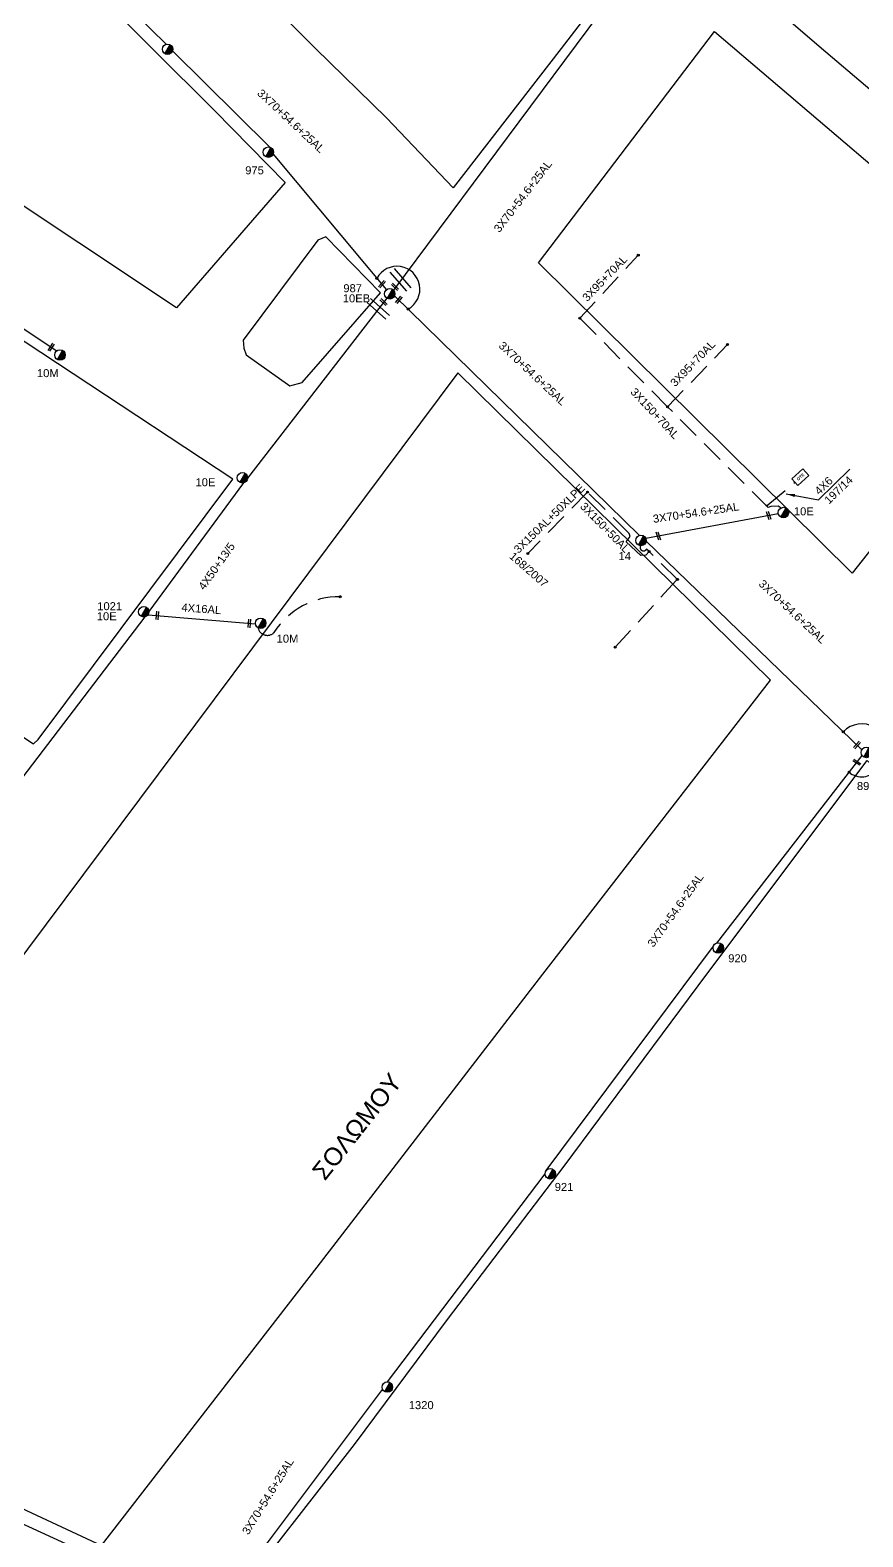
# Model space of a CAD drawing. Header units: millimetres. Extents: x 926 to 2032, y 728 to 1260.
# Drawn here: x 1345.5 to 1439.2, y 891.5 to 1060.9 of the extents above; entities that cross this region are included whole.
import ezdxf

# ---------------------------------------------------------------- set-up
doc = ezdxf.new("R2010")
doc.units = ezdxf.units.MM
doc.linetypes.add('DASHED', pattern=[19.05, 12.7, -6.35])
for name, color, linetype in [('Pillar OTE', 7, 'Continuous'), ('Άγνωστα', 7, 'Continuous'), ('Γυμνά εναέρια ΧΤ (3Φ)   4x16AL', 7, 'Continuous'), ('Γυμνά εναέρια ΧΤ και ΦΟΠ (3Φ)   4x50+16AL', 7, 'Continuous'), ('Εναέρια παροχή ΧΤ 4x16', 7, 'SYN_LINE'), ('Επιγραφές - Σχήματα', 7, 'Continuous'), ('Καλώδια ΧΤ   3x150+50AL', 7, 'DASHED'), ('Καλώδια ΧΤ   3x150+50CU', 7, 'DASHED'), ('Καλώδια ΧΤ   3x150AL+50XLPE', 7, 'DASHED'), ('Μηχανική τομή', 7, 'Continuous'), ('Στύλος ΦΜ', 7, 'Continuous'), ('Στύλος ΦΜ @ 1', 7, 'Continuous'), ('Συνδέσεις', 7, 'Continuous'), ('Συνεστραμμένα ΧΤ   3x70+54.6+25 AL', 7, 'SYN_LINE'), ('Τομή', 7, 'Continuous'), ('Υπόβαθρο ΔΕΗ', 7, 'Continuous'), ('Υπόγεια καλώδια Δικτύου ΧΤ και Παρ. ΧΤ - 3X150+70 AL', 7, 'DASHED'), ('Υπόγεια καλώδια Παροχών ΧΤ   4x6', 7, 'DASHED')]:
    doc.layers.add(name, color=color, linetype=linetype)
doc.styles.get("Standard").update_dxf_attribs({"font": 'arial.ttf'})
doc.linetypes.add('SYN_LINE', pattern='A,0.5,-0.0001,["/\\/\\/\\/",Standard,S=0.1,R=0,X=0,Y=-0.05],-0.25', length=0.7501)
doc.dimstyles.new('ISO-25', dxfattribs={"dimtxt": 2.5, "dimasz": 2.5, "dimexe": 1.25, "dimexo": 0.625, "dimtad": 1, "dimtxsty": 'Standard', "dimcen": 2.5, "dimadec": 0, "dimazin": 0, "dimtfac": 1, "dimtmove": 0, "dimatfit": 3, "dimfxl": 1, "dimarcsym": 0})

# ---------------------------------------------------------------- blocks, each defined once
blk = doc.blocks.new('ΥΠΑΡΧΩΝ ΤΣΙΜΕΝΤΕΝΙΟΣ ΣΤΥΛΟΣ')
at = {"layer": 'Στύλος ΦΜ'}
blk.add_hatch(color=256, dxfattribs=at).paths.add_polyline_path([(-1.29, -2.28, 0.574793), (2.62, 0, 0.268822), (1.3, 2.27)])
blk.add_line((-1.29, -2.28), (1.3, 2.27), dxfattribs=at)
blk.add_circle((0, 0), 2.62, dxfattribs=at)
at = {"layer": 'Στύλος ΦΜ', "flags": 4}
for tag, p in [('ΑΡΙΘΜΟΣ', (-4.68, 8.05)), ('ΤΥΠΟΣ', (-4.91, 3.03))]:
    blk.add_attdef(tag, p, '', height=4, dxfattribs=at)
blk = doc.blocks.new('ΜΗΧΑΝΙΚΗ ΤΟΜΗ')
at = {"layer": 'Μηχανική τομή', "ltscale": 40}
for p, q in [((-1.89, 0.78), (1.89, 0.78)), ((1.89, 0), (-1.89, 0))]:
    blk.add_line(p, q, dxfattribs=at)
blk = doc.blocks.new('ΤΟΜΗ')
at = {"layer": 'Τομή', "ltscale": 40}
for p, q in [((-5.68, 0), (5.68, 0)), ((5.68, -2.33), (-5.68, -2.33))]:
    blk.add_line(p, q, dxfattribs=at)
blk = doc.blocks.new('_ΣΥΝΔΕΣΗ')
at = {"layer": 'Συνδέσεις', "linetype": 'SYN_LINE', "ltscale": 40}
blk.add_hatch(color=256, dxfattribs=at).paths.add_polyline_path([(0.5, -0.01, 1), (-0.5, -0.01, 1)])
at = {"layer": 'Συνδέσεις'}
blk.add_circle((0, -0.01), 0.5, dxfattribs=at)
blk = doc.blocks.new('PILLAR ΟΤΕ')
at = {"layer": 'Pillar OTE', "ltscale": 40}
blk.add_lwpolyline([(-3.31, 2.02), (3.39, 2.02), (3.39, -1.99), (-3.31, -1.99)], close=True, dxfattribs=at)
at = {"layer": 'Pillar OTE', "insert": (-1.81, 0.71), "char_height": 1.3575, "width": 109.961, "attachment_point": 1}
blk.add_mtext('{\\fArial|b1|i0|c161|p34;OTE}', dxfattribs=at)

msp = doc.modelspace()

# ---------------------------------------------------------------- hatches: boundary and pattern name
at = {"layer": 'Καλώδια ΧΤ   3x150+50CU'}
h = msp.add_hatch(color=0, dxfattribs=at)
h.dxf.hatch_style = 1
h.paths.add_polyline_path([(1428.46, 1007.55), (1428.26, 1007.48), (1428.26, 1007.47), (1428.39, 1007.35)])

# ---------------------------------------------------------------- linework, layer by layer
at = {"layer": 'Pillar OTE', "ltscale": 40}
msp.add_lwpolyline([(1428.26, 1007.48), (1428.46, 1007.55), (1428.39, 1007.35), (1428.26, 1007.48)], dxfattribs=at)
at = {"layer": 'Άγνωστα', "color": 6, "linetype": 'DASHED', "ltscale": 0.2}
for points in [[(1407.34, 1028.53), (1413.91, 1035.62)], [(1417.2, 1018.57), (1423.94, 1025.57)]]:
    msp.add_lwpolyline(points, dxfattribs=at)
at = {"layer": 'Άγνωστα', "color": 2}
for points in [[(1385.63, 1030.79), (1369.98, 1010.54)], [(1369.52, 1010.02), (1358.89, 995.54)], [(1358.42, 994.95), (1341.17, 972.39)]]:
    msp.add_lwpolyline(points, dxfattribs=at)
at = {"layer": 'Άγνωστα', "color": 6, "linetype": 'DASHED', "ltscale": 0.2}
msp.add_lwpolyline([(1411.32, 991.53), (1418.3, 999.17), (1415.13, 1002.3), (1414.83, 1002.55, -0.986561), (1414.16, 1002.95, 4.358994)], format="xyb", dxfattribs=at)
at = {"layer": 'Άγνωστα'}
for centre, radius, start, end in [((1386.78, 1031.81), 2.57, 299.259, 151.9709), ((1439.02, 980.13), 2.79, 339.7346, 137.5294), ((1439.03, 979.15), 2.19, 229.3866, 322.6851)]:
    msp.add_arc(centre, radius, start, end, dxfattribs=at)
at = {"layer": 'Άγνωστα', "color": 2, "linetype": 'DASHED', "ltscale": 0.2}
for centre, radius, start, end in [((1380.28, 988.52), 8.7, 89.2513, 147.4615), ((1372.19, 993.92), 1.05, 191.3389, 316.3645)]:
    msp.add_arc(centre, radius, start, end, dxfattribs=at)
at = {"layer": 'Γυμνά εναέρια ΧΤ (3Φ)   4x16AL', "color": 2}
msp.add_lwpolyline([(1358.79, 995.19), (1370.86, 994.15)], dxfattribs=at)
at = {"layer": 'Γυμνά εναέρια ΧΤ και ΦΟΠ (3Φ)   4x50+16AL', "color": 30}
msp.add_lwpolyline([(1335.58, 897.12), (1366.16, 883.11)], dxfattribs=at)
at = {"layer": 'Καλώδια ΧΤ   3x150+50AL', "color": 6, "ltscale": 0.2}
msp.add_lwpolyline([(1415.13, 1002.3), (1414.76, 1001.9), (1414.21, 1001.85), (1412.53, 1003.37), (1412.99, 1004), (1412.9, 1004.34), (1408.19, 1008.98)], dxfattribs=at)
at = {"layer": 'Καλώδια ΧΤ   3x150AL+50XLPE', "color": 6, "ltscale": 0.2}
msp.add_lwpolyline([(1408.19, 1008.98), (1401.49, 1002.07)], dxfattribs=at)
at = {"layer": 'Συνεστραμμένα ΧΤ   3x70+54.6+25 AL', "color": 6, "ltscale": 20}
for points in [[(1348.89, 1071.06), (1360.82, 1059.34)], [(1361.54, 1058.61), (1372.47, 1047.77)], [(1372.86, 1047), (1385.59, 1031.73)], [(1414.05, 1004.11), (1386.51, 1031.07)], [(1414.74, 1003.79), (1429.65, 1006.56)], [(1439.04, 980.01), (1414.79, 1003.45)]]:
    msp.add_lwpolyline(points, dxfattribs=at)
at = {"layer": 'Συνεστραμμένα ΧΤ   3x70+54.6+25 AL', "color": 85, "ltscale": 15}
msp.add_lwpolyline([(1412.04, 1066.21), (1386.38, 1031.69)], dxfattribs=at)
at = {"layer": 'Συνεστραμμένα ΧΤ   3x70+54.6+25 AL', "color": 27, "ltscale": 20}
msp.add_lwpolyline([(1330.06, 1037.14), (1348.51, 1024.85)], dxfattribs=at)
at = {"layer": 'Συνεστραμμένα ΧΤ   3x70+54.6+25 AL', "color": 62, "ltscale": 20}
for points in [[(1439.06, 979.37), (1422.69, 958.27)], [(1403.55, 932.7), (1422.35, 957.93)], [(1385.69, 908.92), (1403.42, 932.32)], [(1366.69, 883.45), (1385.16, 908.07)]]:
    msp.add_lwpolyline(points, dxfattribs=at)
at = {"layer": 'Υπόβαθρο ΔΕΗ'}
for points in [[(1484.97, 1058.85), (1464.64, 1033.32), (1434.52, 1058.85), (1426.55, 1065.73), (1487.67, 1145.63), (1527.92, 1112.66)], [(1359.25, 1058.85), (1366.3, 1051.87), (1374.19, 1043.8), (1361.98, 1029.7), (1318.12, 1058.85), (1312.17, 1062.51), (1328.95, 1089.22)], [(1422.47, 1060.78), (1422.47, 1060.78), (1422.47, 1060.78), (1460.5, 1028.39), (1437.97, 999.87), (1402.68, 1034.78)], [(1403.18, 954.76), (1428.77, 987.82), (1393.62, 1022.38), (1343.12, 954.76), (1323.86, 928.68), (1310.46, 910.87), (1345.13, 894.44), (1353.56, 890.53), (1377.79, 921.81)], [(1465.95, 954.76), (1480.85, 941.15), (1461.7, 915.84), (1445.5, 894.5), (1418.4, 859.08), (1379.54, 877.85), (1367.57, 883.35), (1381.98, 901.88), (1392.47, 915.93), (1405.58, 933.16), (1421.6, 954.76), (1439.65, 978.78)]]:
    msp.add_lwpolyline(points, close=True, dxfattribs=at)
for points in [[(1411.33, 1066.85), (1405.22, 1058.85), (1393.09, 1043.2), (1385.6, 1051.08), (1377.63, 1058.85), (1336, 1100.74), (1361.12, 1140.28), (1428.08, 1088.77), (1411.7, 1067.34)], [(1285.64, 1020.45), (1345.91, 980.67), (1346.44, 981.17), (1368.3, 1010.43), (1332.39, 1034.14), (1305.33, 1052.29), (1285.64, 1020.45)], [(1378.78, 1037.67), (1377.89, 1037.32), (1369.49, 1026.07), (1369.54, 1025.17), (1369.81, 1024.42), (1374.72, 1020.95), (1376.12, 1021.3), (1384.94, 1031.38), (1378.78, 1037.67)], [(1434.17, 1008.11), (1437.7, 1011.55)]]:
    msp.add_lwpolyline(points, dxfattribs=at)
at = {"layer": 'Υπόγεια καλώδια Δικτύου ΧΤ και Παρ. ΧΤ - 3X150+70 AL', "color": 6, "ltscale": 0.2}
msp.add_lwpolyline([(1429.92, 1007.18), (1429.68, 1007.41), (1428.82, 1007.35), (1428.5, 1007.24), (1417.2, 1018.57), (1407.34, 1028.53)], dxfattribs=at)
at = {"layer": 'Υπόγεια καλώδια Παροχών ΧΤ   4x6', "color": 6, "linetype": 'DASHED', "ltscale": 0.2}
msp.add_lwpolyline([(1428.46, 1007.55), (1431.54, 1010.09)], dxfattribs=at)

# ---------------------------------------------------------------- block references
at = {"layer": 'Pillar OTE', "xscale": 0.25, "yscale": 0.25, "zscale": 0.25, "rotation": 42.17497600959304}
msp.add_blockref('PILLAR ΟΤΕ', (1432.12, 1010.66), dxfattribs=at)
at = {"layer": 'Μηχανική τομή'}
for p, xscale, yscale, zscale, rotation in [((1385.01, 1032.43), 0.249999999999277, 0.249999999999277, 0.249999999999277, 228.1748730879662), ((1386.62, 1032.13), 0.2499999999993456, 0.2499999999993456, 0.2499999999993456, 135.6706120177394), ((1385.32, 1030.42), 0.2499999999993456, 0.2499999999993456, 0.2499999999993456, 135.6706120177394), ((1386.91, 1030.67), 0.249999999999277, 0.249999999999277, 0.249999999999277, 228.1748730879662), ((1347.97, 1025.21), 0.2499999999995759, 0.2499999999995759, 0.2499999999995759, 57.12468355277927), ((1428.65, 1006.38), 0.2499999999993766, 0.2499999999993766, 0.2499999999993766, 107.5935527491916), ((1416.26, 1004.07), 0.2499999999993766, 0.2499999999993766, 0.2499999999993766, 107.5935527491916), ((1359.73, 995.11), 0.2499999999992718, 0.2499999999992718, 0.2499999999992718, 265.4350339892104), ((1370.07, 994.22), 0.2499999999992718, 0.2499999999992718, 0.2499999999992718, 265.4350339892104), ((1438.43, 980.6), 0.249999999999277, 0.249999999999277, 0.249999999999277, 228.1748730879662), ((1438.53, 978.68), 0.2499999999993602, 0.2499999999993602, 0.2499999999993602, 148.0891325314934)]:
    msp.add_blockref('ΜΗΧΑΝΙΚΗ ΤΟΜΗ', p, dxfattribs=dict(at, xscale=xscale, yscale=yscale, zscale=zscale, rotation=rotation))
at = {"layer": 'Στύλος ΦΜ @ 1', "ltscale": 40, "xscale": 0.2249999999999091, "yscale": 0.2249999999999091, "zscale": 0.2249999999999091}
msp.add_blockref('ΥΠΑΡΧΩΝ ΤΣΙΜΕΝΤΕΝΙΟΣ ΣΤΥΛΟΣ', (1360.98, 1058.78), dxfattribs=at)
at = {"layer": 'Στύλος ΦΜ @ 1', "ltscale": 40}
ref = msp.add_blockref('ΥΠΑΡΧΩΝ ΤΣΙΜΕΝΤΕΝΙΟΣ ΣΤΥΛΟΣ', (1372.31, 1047.21), dxfattribs=dict(at, xscale=0.2249999999999091, yscale=0.2249999999999091, zscale=0.2249999999999091))
ref.add_attrib('ΤΥΠΟΣ', '975', (1369.71, 1044.72), dxfattribs={"layer": 'Στύλος ΦΜ', "height": 0.9, "flags": 4})
ref = msp.add_blockref('ΥΠΑΡΧΩΝ ΤΣΙΜΕΝΤΕΝΙΟΣ ΣΤΥΛΟΣ', (1385.96, 1031.28), dxfattribs=dict(at, xscale=0.2249999999999091, yscale=0.2249999999999091, zscale=0.2249999999999091))
ref.add_attrib('ΤΥΠΟΣ', '10EB', (1380.68, 1030.32), dxfattribs={"layer": 'Στύλος ΦΜ', "height": 0.9, "flags": 4})
ref.add_attrib('ΑΡΙΘΜΟΣ', '987', (1380.74, 1031.46), dxfattribs={"layer": 'Στύλος ΦΜ', "height": 0.9, "flags": 4})
ref = msp.add_blockref('ΥΠΑΡΧΩΝ ΤΣΙΜΕΝΤΕΝΙΟΣ ΣΤΥΛΟΣ', (1348.88, 1024.4), dxfattribs=dict(at, xscale=0.2249999999999091, yscale=0.2249999999999091, zscale=0.2249999999999091))
ref.add_attrib('ΤΥΠΟΣ', '10M', (1346.29, 1021.91), dxfattribs={"layer": 'Στύλος ΦΜ', "height": 0.9, "flags": 4})
ref = msp.add_blockref('ΥΠΑΡΧΩΝ ΤΣΙΜΕΝΤΕΝΙΟΣ ΣΤΥΛΟΣ', (1369.4, 1010.59), dxfattribs=dict(at, xscale=0.2249999999999091, yscale=0.2249999999999091, zscale=0.2249999999999091))
ref.add_attrib('ΤΥΠΟΣ', '10E', (1364.12, 1009.64), dxfattribs={"layer": 'Στύλος ΦΜ', "height": 0.9, "flags": 4})
ref = msp.add_blockref('ΥΠΑΡΧΩΝ ΤΣΙΜΕΝΤΕΝΙΟΣ ΣΤΥΛΟΣ', (1430.23, 1006.68), dxfattribs=dict(at, xscale=0.2249999999999091, yscale=0.2249999999999091, zscale=0.2249999999999091))
ref.add_attrib('ΤΥΠΟΣ', '10E', (1431.4, 1006.37), dxfattribs={"layer": 'Στύλος ΦΜ', "height": 0.9, "flags": 4})
ref = msp.add_blockref('ΥΠΑΡΧΩΝ ΤΣΙΜΕΝΤΕΝΙΟΣ ΣΤΥΛΟΣ', (1414.21, 1003.54), dxfattribs=dict(at, xscale=0.2249999999999091, yscale=0.2249999999999091, zscale=0.2249999999999091))
ref.add_attrib('ΤΥΠΟΣ', '14', (1411.68, 1001.34), dxfattribs={"layer": 'Στύλος ΦΜ', "height": 0.9, "flags": 4})
ref = msp.add_blockref('ΥΠΑΡΧΩΝ ΤΣΙΜΕΝΤΕΝΙΟΣ ΣΤΥΛΟΣ', (1358.3, 995.52), dxfattribs=dict(at, xscale=0.2249999999999091, yscale=0.2249999999999091, zscale=0.2249999999999091))
ref.add_attrib('ΤΥΠΟΣ', '10E', (1353.02, 994.57), dxfattribs={"layer": 'Στύλος ΦΜ', "height": 0.9, "flags": 4})
ref.add_attrib('ΑΡΙΘΜΟΣ', '1021', (1353.07, 995.7), dxfattribs={"layer": 'Στύλος ΦΜ', "height": 0.9, "flags": 4})
ref = msp.add_blockref('ΥΠΑΡΧΩΝ ΤΣΙΜΕΝΤΕΝΙΟΣ ΣΤΥΛΟΣ', (1371.45, 994.23), dxfattribs=dict(at, xscale=0.2249999999999091, yscale=0.2249999999999091, zscale=0.2249999999999091))
ref.add_attrib('ΤΥΠΟΣ', '10M', (1373.24, 992.05), dxfattribs={"layer": 'Στύλος ΦΜ', "height": 0.9, "flags": 4})
ref = msp.add_blockref('ΥΠΑΡΧΩΝ ΤΣΙΜΕΝΤΕΝΙΟΣ ΣΤΥΛΟΣ', (1439.55, 979.7), dxfattribs=dict(at, xscale=0.2249999999999091, yscale=0.2249999999999091, zscale=0.2249999999999091))
ref.add_attrib('ΤΥΠΟΣ', '898', (1438.49, 975.48), dxfattribs={"layer": 'Στύλος ΦΜ', "height": 0.9, "flags": 4})
ref = msp.add_blockref('ΥΠΑΡΧΩΝ ΤΣΙΜΕΝΤΕΝΙΟΣ ΣΤΥΛΟΣ', (1422.9, 957.71), dxfattribs=dict(at, xscale=0.2249999999999091, yscale=0.2249999999999091, zscale=0.2249999999999091))
ref.add_attrib('ΤΥΠΟΣ', '920', (1424.02, 956.1), dxfattribs={"layer": 'Στύλος ΦΜ', "height": 0.9, "flags": 4})
ref = msp.add_blockref('ΥΠΑΡΧΩΝ ΤΣΙΜΕΝΤΕΝΙΟΣ ΣΤΥΛΟΣ', (1404.01, 932.32), dxfattribs=dict(at, xscale=0.2249999999999091, yscale=0.2249999999999091, zscale=0.2249999999999091))
ref.add_attrib('ΤΥΠΟΣ', '921', (1404.51, 930.39), dxfattribs={"layer": 'Στύλος ΦΜ', "height": 0.9, "flags": 4})
ref = msp.add_blockref('ΥΠΑΡΧΩΝ ΤΣΙΜΕΝΤΕΝΙΟΣ ΣΤΥΛΟΣ', (1385.69, 908.33), dxfattribs=dict(at, xscale=0.2249999999999091, yscale=0.2249999999999091, zscale=0.2249999999999091))
ref.add_attrib('ΤΥΠΟΣ', '1320', (1388.1, 905.85), dxfattribs={"layer": 'Στύλος ΦΜ', "height": 0.9, "flags": 4})
at = {"layer": 'Συνδέσεις', "xscale": 0.2249999999999091, "yscale": 0.2249999999999091, "zscale": 0.2249999999999091}
for p in [(1413.91, 1035.62), (1384.51, 1033.02), (1388.04, 1029.57), (1407.34, 1028.53), (1423.94, 1025.57), (1417.2, 1018.57), (1408.19, 1008.98), (1401.49, 1002.07), (1415.13, 1002.3), (1418.3, 999.17), (1380.4, 997.22), (1411.32, 991.53), (1436.96, 982.02), (1437.61, 977.49)]:
    msp.add_blockref('_ΣΥΝΔΕΣΗ', p, dxfattribs=at)
at = {"layer": 'Τομή'}
for p, xscale, yscale, zscale, rotation in [((1387.38, 1033.04), 0.250000000000085, 0.250000000000085, 0.250000000000085, 311.1135307695938), ((1384.86, 1029.8), 0.2500000000000859, 0.2500000000000859, 0.2500000000000859, 318.0179401617302)]:
    msp.add_blockref('ΤΟΜΗ', p, dxfattribs=dict(at, xscale=xscale, yscale=yscale, zscale=zscale, rotation=rotation))

# ---------------------------------------------------------------- texts
at = {"layer": 'Γυμνά εναέρια ΧΤ (3Φ)   4x16AL', "color": 7, "insert": (1362.58, 996.48), "char_height": 0.9, "width": 84.1859, "attachment_point": 1, "rotation": 355.7062}
msp.add_mtext('4X16AL', dxfattribs=at)
at = {"layer": 'Εναέρια παροχή ΧΤ 4x16', "color": 7, "char_height": 0.9, "width": 84.1859, "attachment_point": 1, "rotation": 43.9978}
for s, insert in [('4X6', (1433.63, 1009.25)), ('197/14', (1434.73, 1008.22))]:
    msp.add_mtext(s, dxfattribs=dict(at, insert=insert))
at = {"layer": 'Επιγραφές - Σχήματα', "color": 7, "char_height": 0.9, "width": 84.1859, "attachment_point": 1}
for s, insert, rotation in [('3X95+70AL', (1407.52, 1030.97), 45.9945), ('3X95+70AL', (1417.41, 1021.39), 45.9945), ('4X50+13/5', (1364.36, 998.41), 54.8635), ('168/2007', (1399.92, 1002.32), 318.8583)]:
    msp.add_mtext(s, dxfattribs=dict(at, insert=insert, rotation=rotation))
at = {"layer": 'Επιγραφές - Σχήματα', "insert": (1377.09, 932.68), "char_height": 2, "width": 22.6323, "attachment_point": 1, "rotation": 51.7056}
msp.add_mtext('ΣΟΛΩΜΟΥ', dxfattribs=at)
at = {"layer": 'Καλώδια ΧΤ   3x150+50AL', "color": 7, "insert": (1407.94, 1007.92), "char_height": 0.9, "width": 84.1859, "attachment_point": 1, "rotation": 314.452}
msp.add_mtext('3X150+50AL', dxfattribs=at)
at = {"layer": 'Καλώδια ΧΤ   3x150AL+50XLPE', "color": 7, "insert": (1403.9, 1006), "char_height": 0.9, "width": 13.9242, "attachment_point": 5, "rotation": 44.1559}
msp.add_mtext('3X150AL+50XLPE', dxfattribs=at)
at = {"layer": 'Συνεστραμμένα ΧΤ   3x70+54.6+25 AL', "color": 7, "char_height": 0.9, "width": 84.1859, "attachment_point": 1}
for insert, rotation in [((1371.6, 1054.39), 316.9102), ((1397.58, 1038.65), 52.4452), ((1398.75, 1026), 316.9102), ((1415.49, 1006.4), 8.3962), ((1427.98, 999.22), 316.9102), ((1414.87, 958.25), 54.3437), ((1369.3, 892.12), 58.2578)]:
    msp.add_mtext('3X70+54.6+25AL', dxfattribs=dict(at, insert=insert, rotation=rotation))
at = {"layer": 'Υπόγεια καλώδια Δικτύου ΧΤ και Παρ. ΧΤ - 3X150+70 AL', "color": 7, "insert": (1413.61, 1020.8), "char_height": 0.9, "width": 84.1859, "attachment_point": 1, "rotation": 313.1661}
msp.add_mtext('3X150+70AL', dxfattribs=at)

# ---------------------------------------------------------------- leaders
at = {"layer": 'Επιγραφές - Σχήματα', "ltscale": 40}
msp.add_leader([(1430.52, 1008.77), (1434.17, 1008.11)], dimstyle='ISO-25', override={"dimasz": 1, "dimtad": 0}, dxfattribs=at)

doc.saveas('drawing.dxf')
